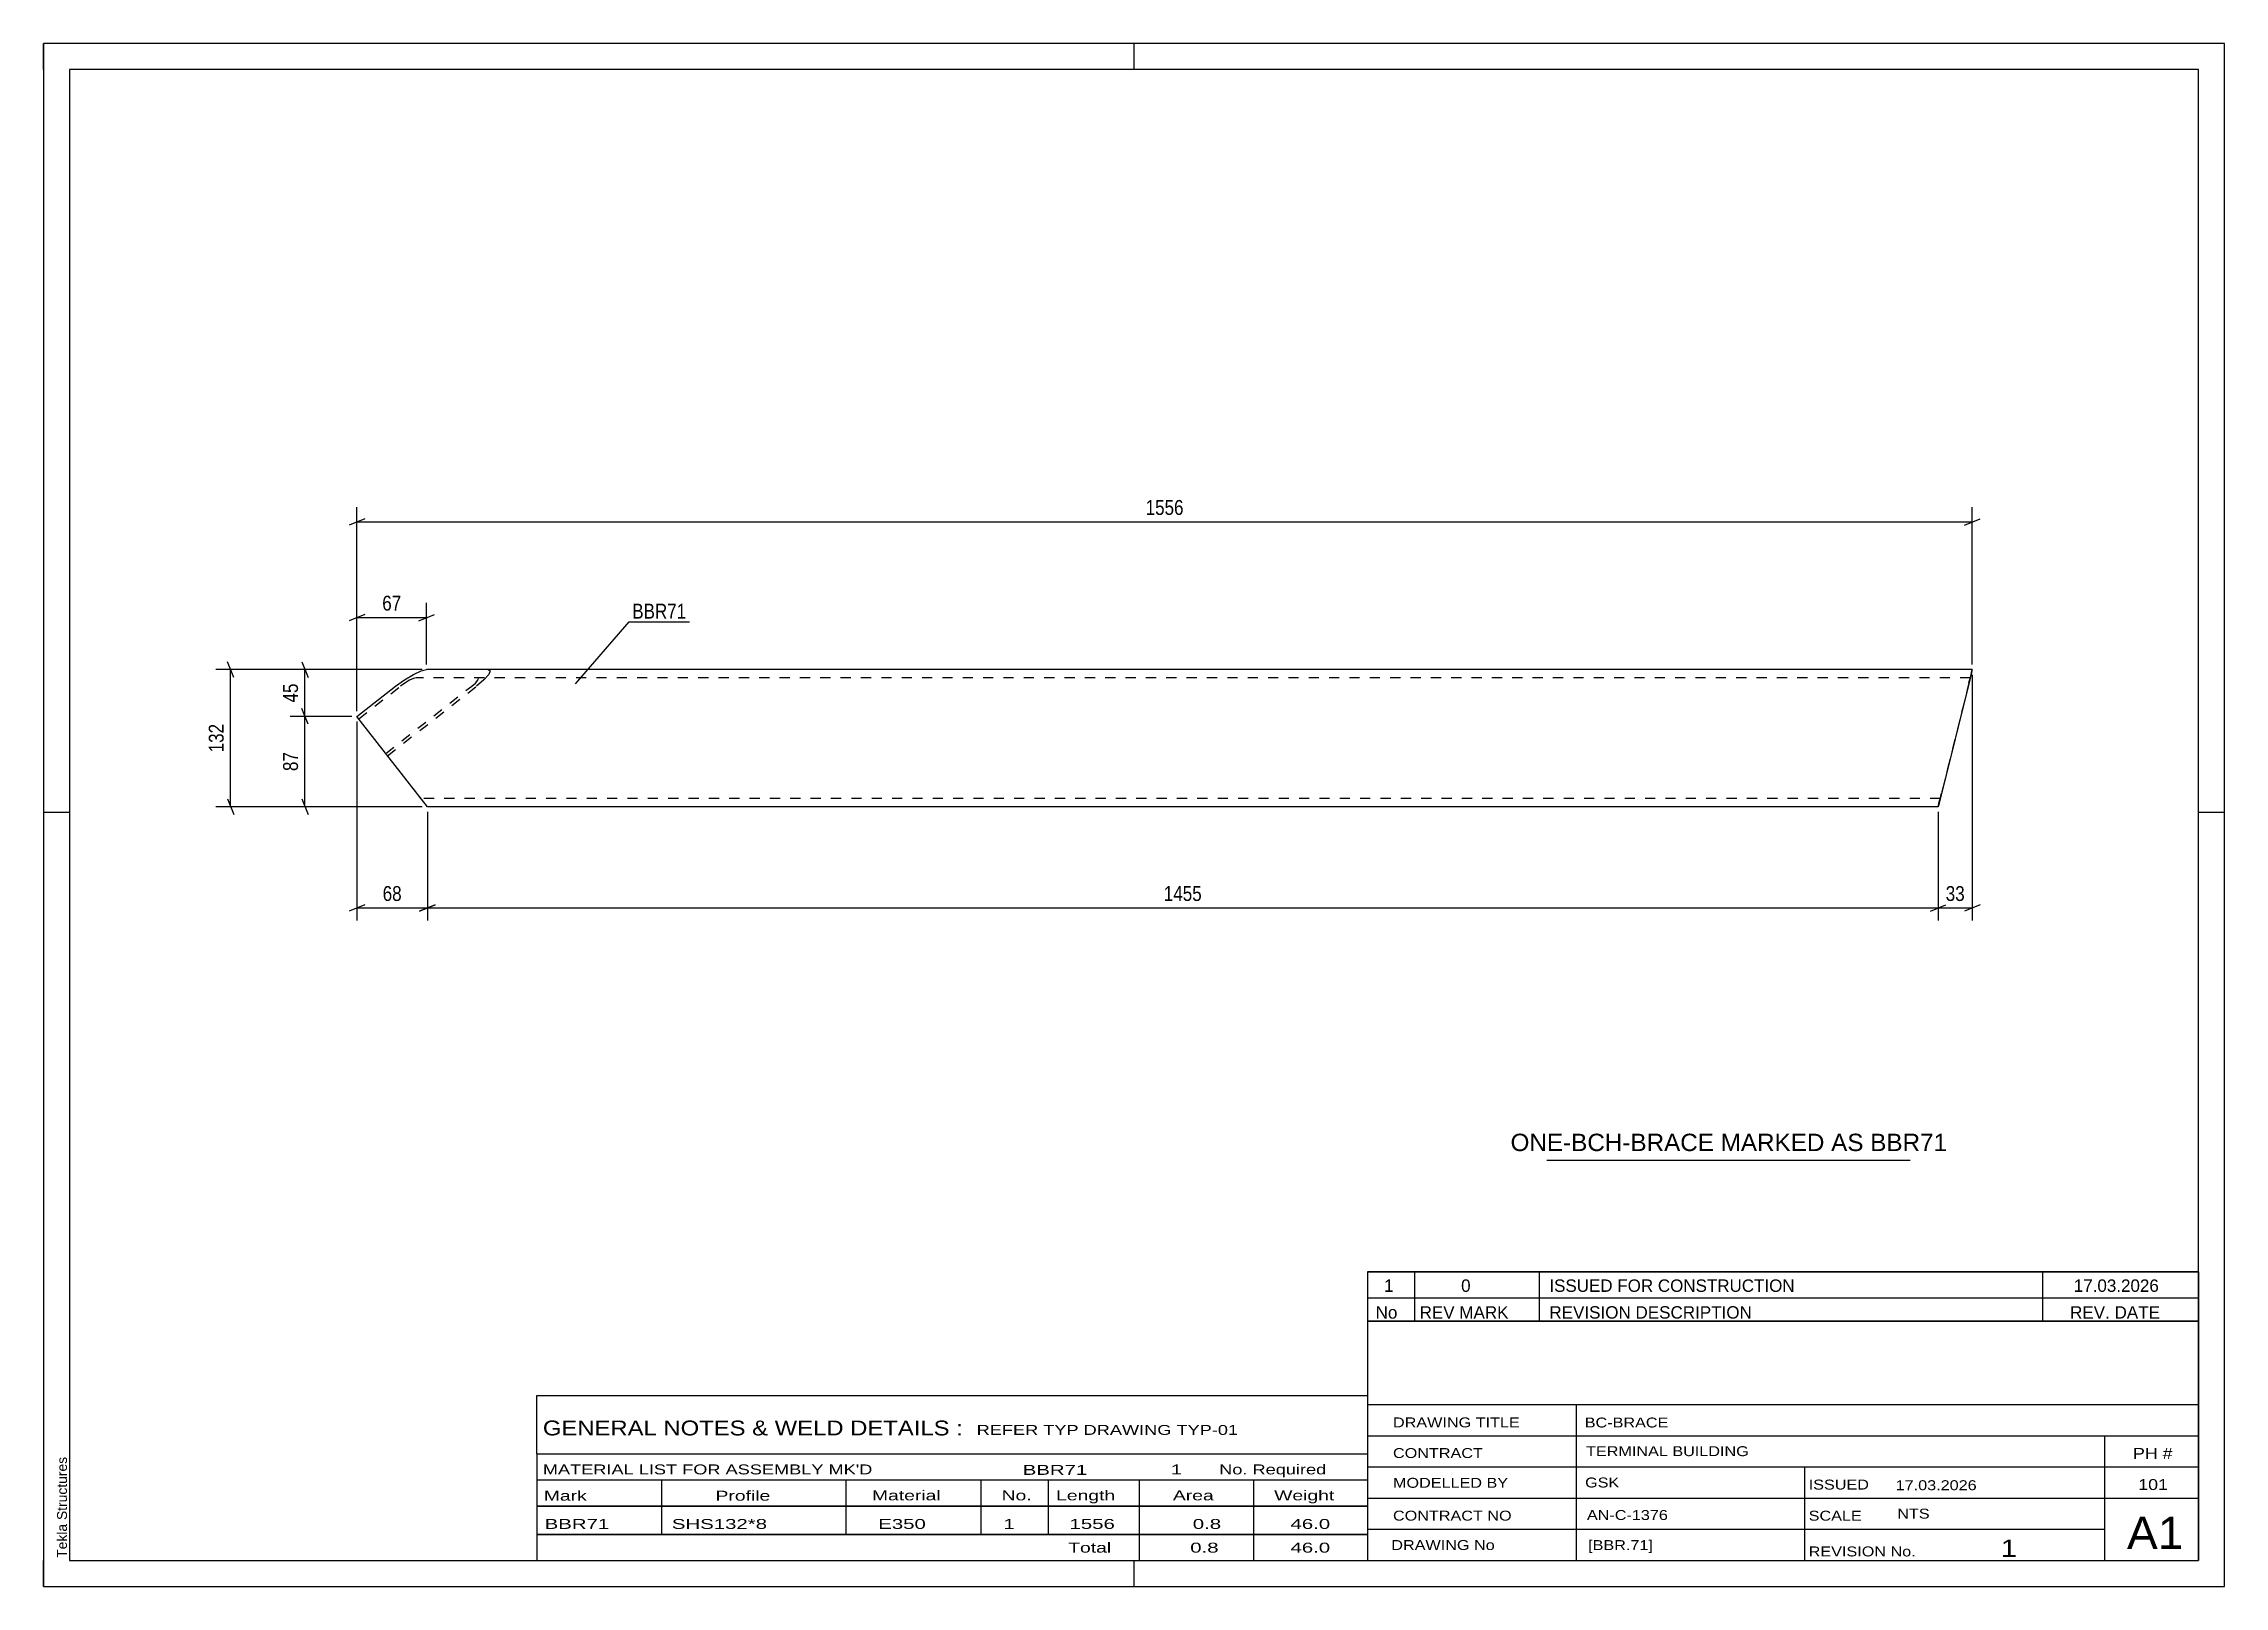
# Model space of a CAD drawing. Header units: millimetres. Extents: x 0 to 420, y 0 to 297.
import ezdxf

# ---------------------------------------------------------------- set-up
doc = ezdxf.new("R2010")
doc.units = ezdxf.units.MM
doc.linetypes.add('DXK_LINE_DOT2', pattern=[3.9198, 1.9599, -1.9599])
doc.styles.add('Arial', font='ARIAL.TTF', dxfattribs={"height": 0.2})
doc.styles.add('Arial Narrow', font='ARIALN.TTF', dxfattribs={"height": 0.2})

# ---------------------------------------------------------------- blocks, each defined once
blk = doc.blocks.new('Unknown-580580712-1351')
at = {"color": 5, "linetype": 'Continuous'}
for p, q in [((420, 297), (0, 297)), ((0, 297), (0, 0)), ((0, 292), (0, 297)), ((210, 292), (210, 297)), ((420, 0), (420, 297)), ((415, 292), (5, 292)), ((5, 292), (5, 5)), ((415, 5), (415, 292)), ((5, 149), (0, 149)), ((420, 149), (415, 149)), ((0, 0), (0, 5)), ((5, 5), (415, 5)), ((210, 0), (210, 5)), ((0, 0), (420, 0))]:
    blk.add_line(p, q, dxfattribs=at)
at = {"color": 174, "linetype": 'Continuous', "style": 'Arial'}
blk.add_text('Tekla Structures', height=1.9102, rotation=90, dxfattribs=at).set_placement((4.5, 5.5))
blk = doc.blocks.new('Part-580580712-1250 - 1164')
at = {"color": 2, "linetype": 'Continuous'}
for p, q in [((72.74, 176.25), (73.77, 176.5)), ((371.45, 176.5), (73.77, 176.5)), ((371.45, 176.5), (371.39, 176.25)), ((371.45, 176.5), (371.45, 176.5)), ((60.34, 167.48), (67.78, 173.3)), ((67.78, 173.3), (69.5, 174.52)), ((69.5, 174.52), (71.23, 175.56)), ((71.23, 175.56), (72.74, 176.25)), ((370.96, 174.52), (365.36, 152.07)), ((371.22, 175.56), (370.96, 174.52)), ((371.39, 176.25), (371.22, 175.56)), ((73.92, 150.1), (60.34, 167.48)), ((365.36, 152.07), (365.11, 151.03)), ((364.87, 150.1), (73.92, 150.1)), ((364.93, 150.34), (364.87, 150.1)), ((364.87, 150.1), (364.87, 150.1)), ((365.11, 151.03), (364.93, 150.34))]:
    blk.add_line(p, q, dxfattribs=at)
at = {"color": 7, "linetype": 'DXK_LINE_DOT2'}
for p, q in [((85.59, 176.5), (86, 176.25)), ((371.39, 176.25), (371.45, 176.5)), ((60.69, 167.02), (68.73, 173.3)), ((65.89, 160.37), (82.44, 173.3)), ((66.25, 159.91), (83.39, 173.3)), ((69.59, 173.91), (68.73, 173.3)), ((70.45, 174.43), (69.59, 173.91)), ((71.21, 174.78), (70.45, 174.43)), ((71.72, 174.9), (71.21, 174.78)), ((371.05, 174.9), (71.72, 174.9)), ((82.44, 173.3), (83.15, 173.91)), ((83.15, 173.91), (83.61, 174.43)), ((84.81, 174.52), (83.39, 173.3)), ((83.75, 174.78), (83.54, 174.9)), ((83.61, 174.43), (83.65, 174.52)), ((83.65, 174.52), (83.75, 174.78)), ((85.73, 175.56), (84.81, 174.52)), ((86, 176.25), (85.73, 175.56)), ((370.96, 174.52), (365.3, 151.82)), ((370.81, 173.91), (365.52, 152.69)), ((370.81, 173.91), (365.52, 152.69)), ((370.81, 173.91), (371.02, 174.78)), ((370.81, 173.91), (370.94, 174.43)), ((370.94, 174.43), (370.96, 174.52)), ((370.96, 174.52), (371.22, 175.56)), ((370.96, 174.52), (371.02, 174.78)), ((371.02, 174.78), (371.05, 174.9)), ((371.02, 174.78), (371.05, 174.9)), ((371.22, 175.56), (371.39, 176.25)), ((72.67, 151.7), (71.42, 153.3)), ((365.27, 151.7), (72.67, 151.7)), ((365.1, 151.03), (365.3, 151.82)), ((365.27, 151.7), (365.3, 151.82)), ((365.3, 151.82), (365.27, 151.7)), ((365.27, 151.7), (365.27, 151.7)), ((365.52, 152.69), (365.3, 151.82)), ((365.3, 151.82), (365.39, 152.17)), ((365.39, 152.17), (365.52, 152.69)), ((364.87, 150.1), (364.93, 150.34)), ((364.93, 150.34), (365.1, 151.03))]:
    blk.add_line(p, q, dxfattribs=at)
blk = doc.blocks.new('StraightDimension-580580712-1744 - 1164')
at = {"color": 7, "linetype": 'Continuous'}
for p, q in [((60.34, 166.48), (60.34, 128.2)), ((73.92, 149.1), (73.92, 128.2)), ((61.84, 131.2), (58.84, 130)), ((60.34, 130.6), (73.92, 130.6)), ((72.42, 130), (75.42, 131.2))]:
    blk.add_line(p, q, dxfattribs=at)
at = {"color": 0}
blk.add_wipeout([(69.55, 131.35), (69.55, 135.55), (64.7, 135.55), (64.7, 131.35)], dxfattribs=at)
at = {"color": 3, "style": 'Arial Narrow'}
blk.add_text('68', height=2.863, dxfattribs=at).set_placement((65.3, 131.95))
blk = doc.blocks.new('StraightDimension-580580712-1742 - 1164')
at = {"color": 7, "linetype": 'Continuous'}
for p, q in [((371.45, 175.5), (371.45, 128.2)), ((364.87, 149.1), (364.87, 128.2)), ((363.37, 130), (366.37, 131.2)), ((364.87, 130.6), (371.45, 130.6)), ((372.95, 131.2), (369.95, 130))]:
    blk.add_line(p, q, dxfattribs=at)
at = {"color": 0}
blk.add_wipeout([(370.59, 131.35), (370.59, 135.55), (365.73, 135.55), (365.73, 131.35)], dxfattribs=at)
at = {"color": 3, "style": 'Arial Narrow'}
blk.add_text('33', height=2.863, dxfattribs=at).set_placement((366.33, 131.95))
blk = doc.blocks.new('StraightDimension-580580712-1307 - 1164')
at = {"color": 7, "linetype": 'Continuous'}
for p, q in [((60.34, 168.48), (60.34, 207.77)), ((371.45, 177.5), (371.45, 207.77)), ((61.84, 205.52), (58.84, 204.32)), ((60.34, 204.92), (371.45, 204.92)), ((369.95, 204.32), (372.95, 205.52))]:
    blk.add_line(p, q, dxfattribs=at)
at = {"color": 0}
blk.add_wipeout([(220.15, 205.67), (220.15, 209.87), (211.64, 209.87), (211.64, 205.67)], dxfattribs=at)
at = {"color": 3, "style": 'Arial Narrow'}
blk.add_text('1556', height=2.863, dxfattribs=at).set_placement((212.24, 206.27))
blk = doc.blocks.new('StraightDimension-580580712-1997 - 1164')
at = {"color": 7, "linetype": 'Continuous'}
for p, q in [((50.94, 165.98), (49.74, 168.98)), ((59.34, 167.48), (47.49, 167.48)), ((50.34, 150.1), (50.34, 167.48)), ((49.74, 151.6), (50.94, 148.6)), ((72.92, 150.1), (47.49, 150.1))]:
    blk.add_line(p, q, dxfattribs=at)
at = {"color": 0}
blk.add_wipeout([(49.59, 161.22), (45.39, 161.22), (45.39, 156.36), (49.59, 156.36)], dxfattribs=at)
at = {"color": 3, "style": 'Arial Narrow'}
blk.add_text('87', height=2.863, rotation=90.0002, dxfattribs=at).set_placement((48.99, 156.96))
blk = doc.blocks.new('StraightDimension-580580712-1743 - 1164')
at = {"color": 7, "linetype": 'Continuous'}
for p, q in [((73.92, 149.1), (73.92, 128.2)), ((364.87, 149.1), (364.87, 128.2)), ((75.42, 131.2), (72.42, 130)), ((73.92, 130.6), (364.87, 130.6)), ((363.37, 130), (366.37, 131.2))]:
    blk.add_line(p, q, dxfattribs=at)
at = {"color": 0}
blk.add_wipeout([(223.65, 131.35), (223.65, 135.55), (215.14, 135.55), (215.14, 131.35)], dxfattribs=at)
at = {"color": 3, "style": 'Arial Narrow'}
blk.add_text('1455', height=2.863, dxfattribs=at).set_placement((215.74, 131.95))
blk = doc.blocks.new('StraightDimension-580580712-1788 - 1164')
at = {"color": 7, "linetype": 'Continuous'}
for p, q in [((72.92, 176.5), (33.17, 176.5)), ((36.62, 175), (35.42, 178)), ((36.02, 150.1), (36.02, 176.5)), ((35.42, 151.6), (36.62, 148.6)), ((72.92, 150.1), (33.17, 150.1))]:
    blk.add_line(p, q, dxfattribs=at)
at = {"color": 0}
blk.add_wipeout([(35.27, 166.64), (31.07, 166.64), (31.07, 159.96), (35.27, 159.96)], dxfattribs=at)
at = {"color": 3, "style": 'Arial Narrow'}
blk.add_text('132', height=2.863, rotation=90.0002, dxfattribs=at).set_placement((34.67, 160.56))
blk = doc.blocks.new('StraightDimension-580580712-1981 - 1164')
at = {"color": 7, "linetype": 'Continuous'}
for p, q in [((60.34, 168.48), (60.34, 189.35)), ((73.77, 177.5), (73.77, 189.35)), ((61.84, 187.1), (58.84, 185.9)), ((60.34, 186.5), (73.77, 186.5)), ((72.27, 185.9), (75.27, 187.1))]:
    blk.add_line(p, q, dxfattribs=at)
at = {"color": 0}
blk.add_wipeout([(69.48, 187.25), (69.48, 191.45), (64.62, 191.45), (64.62, 187.25)], dxfattribs=at)
at = {"color": 3, "style": 'Arial Narrow'}
blk.add_text('67', height=2.863, dxfattribs=at).set_placement((65.22, 187.85))
blk = doc.blocks.new('StraightDimension-580580712-1996 - 1164')
at = {"color": 7, "linetype": 'Continuous'}
for p, q in [((72.77, 176.5), (47.49, 176.5)), ((49.74, 178), (50.94, 175)), ((50.34, 167.48), (50.34, 176.5)), ((50.94, 165.98), (49.74, 168.98)), ((59.34, 167.48), (47.49, 167.48))]:
    blk.add_line(p, q, dxfattribs=at)
at = {"color": 0}
blk.add_wipeout([(49.59, 174.42), (45.39, 174.42), (45.39, 169.56), (49.59, 169.56)], dxfattribs=at)
at = {"color": 3, "style": 'Arial Narrow'}
blk.add_text('45', height=2.863, rotation=90.0002, dxfattribs=at).set_placement((48.99, 170.16))
blk = doc.blocks.new('Unknown-580580712-2061')
at = {"color": 7, "linetype": 'Continuous'}
for p, q in [((255, 51.05), (255, 5)), ((255, 51.05), (415, 51.05)), ((415, 51), (415, 5)), ((255, 35), (415, 35)), ((295.14, 35), (295.14, 5)), ((255, 29), (415, 29)), ((397, 5.05), (397, 29.05)), ((255, 23), (415, 23)), ((339.14, 23), (339.14, 5)), ((255, 17), (415, 17)), ((255, 11), (397, 11)), ((255, 5), (415, 5))]:
    blk.add_line(p, q, dxfattribs=at)
at = {"color": 7, "style": 'Arial Narrow'}
for s, height, width, p in [('DRAWING TITLE', 1.9089, 1.425378, (259.88, 30.61)), ('BC-BRACE', 1.909, 1.425378, (296.81, 30.59)), ('CONTRACT', 1.909, 1.425378, (259.88, 24.71)), ('TERMINAL BUILDING', 1.9089, 1.425378, (297.06, 25.07)), ('MODELLED BY', 1.9089, 1.425378, (259.88, 18.98)), ('GSK', 1.909, 1.425378, (296.88, 19.04)), ('ISSUED', 1.909, 1.425378, (339.94, 18.64)), ('17.03.2026', 1.909, 1.425378, (356.69, 18.52)), ('CONTRACT NO', 1.9089, 1.425378, (259.88, 12.66)), ('AN-C-1376', 1.909, 1.425378, (297.23, 12.78)), ('SCALE', 1.909, 1.425378, (339.94, 12.65)), ('A1', 6.204, 1.25, (401.24, 7.2)), ('DRAWING No', 1.909, 1.425378, (259.56, 7)), ('[BBR.71]', 1.909, 1.425378, (297.46, 6.99)), ('1', 3.34, 1.5, (376.91, 5.68)), ('REVISION No.', 1.9089, 1.425378, (339.94, 5.77))]:
    blk.add_text(s, height=height, dxfattribs=dict(at, width=width)).set_placement(p)
at = {"color": 7, "linetype": 'Continuous', "style": 'Arial Narrow'}
for s, height, width, p in [('PH #', 2.1, 1.42538, (402.4, 24.55)), ('101', 2.1, 1.42538, (403.41, 18.55)), ('NTS', 1.909, 1.425378, (357, 13.05))]:
    blk.add_text(s, height=height, dxfattribs=dict(at, width=width)).set_placement(p)
blk = doc.blocks.new('Unknown-580580712-2062')
at = {"color": 7, "linetype": 'Continuous'}
for p, q in [((255, 60.55), (415, 60.55)), ((415, 60.55), (255, 60.55)), ((255, 60.55), (255, 55.55)), ((264, 60.55), (264, 55.55)), ((288, 60.55), (288, 55.55)), ((385, 60.55), (385, 55.55)), ((415, 60.55), (415, 55.55)), ((255, 55.55), (415, 55.55)), ((255, 55.55), (255, 51.05)), ((255, 55.55), (415, 55.55)), ((264, 55.55), (264, 51.05)), ((288, 55.55), (288, 51.05)), ((385, 55.55), (385, 51.05)), ((415, 55.55), (415, 51.05)), ((415, 51.05), (255, 51.05))]:
    blk.add_line(p, q, dxfattribs=at)
at = {"color": 7, "linetype": 'Continuous', "style": 'Arial Narrow'}
for s, height, width, p in [('1', 2.39, 1.196471, (258.16, 56.7)), ('0', 2.39, 1.196471, (273, 56.7)), ('ISSUED FOR CONSTRUCTION', 2.3861, 1.196471, (290, 56.7)), ('17.03.2026', 2.386, 1.196471, (391, 56.7)), ('No', 2.386, 1.2, (256.54, 51.55)), ('REV MARK', 2.386, 1.2, (265, 51.55)), ('REVISION DESCRIPTION', 2.3861, 1.2, (290, 51.55)), ('REV. DATE', 2.386, 1.2, (390.28, 51.55))]:
    blk.add_text(s, height=height, dxfattribs=dict(at, width=width)).set_placement(p)
blk = doc.blocks.new('Unknown-580580712-2063')
at = {"color": 7, "linetype": 'Continuous'}
for p, q in [((95, 36.75), (255, 36.75)), ((95, 25.5), (95, 36.75)), ((255, 36.75), (255, 25.5)), ((95, 25.5), (255, 25.5)), ((95, 25.5), (95, 20.5)), ((255, 25.5), (255, 20.5)), ((95, 20.5), (255, 20.5)), ((95, 20.5), (95, 15.5)), ((119, 20.5), (119, 15.5)), ((154.5, 20.5), (154.5, 15.5)), ((180.5, 20.5), (180.5, 15.5)), ((193.5, 20.5), (193.5, 15.5)), ((211, 20.5), (211, 15.5)), ((233, 20.5), (233, 15.5)), ((255, 20.5), (255, 15.5)), ((95, 15.5), (255, 15.5)), ((95, 15.45), (95, 10.05)), ((95, 15.45), (255, 15.45)), ((119, 15.5), (119, 10)), ((154.5, 15.5), (154.5, 10)), ((180.5, 15.5), (180.5, 10)), ((193.5, 15.5), (193.5, 10)), ((211, 15.5), (211, 10)), ((233, 15.5), (233, 10)), ((255, 15.45), (255, 10.05)), ((95, 10.05), (255, 10.05)), ((95, 10), (255, 10)), ((95, 10), (95, 5)), ((211, 10), (211, 5)), ((233, 10), (233, 5)), ((255, 10), (255, 5)), ((95, 5), (255, 5))]:
    blk.add_line(p, q, dxfattribs=at)
at = {"color": 7, "style": 'Arial Narrow'}
for s, height, width, p in [('GENERAL NOTES & WELD DETAILS :', 2.8633, 1.4, (96.15, 29.06)), ('REFER TYP DRAWING TYP-01', 1.9089, 1.6, (179.7, 29.16)), ("MATERIAL LIST FOR ASSEMBLY MK'D", 1.9089, 1.6, (96.15, 21.56)), ('BBR71', 1.909, 1.794707, (188.57, 21.47)), ('1', 1.91, 1.794707, (217.08, 21.56)), ('No. Required', 1.9089, 1.6, (226.41, 21.56)), ('Mark', 1.909, 1.7, (96.34, 16.5)), ('Profile', 1.909, 1.7, (129.41, 16.5)), ('Material', 1.909, 1.7, (159.54, 16.56)), ('No.', 1.909, 1.7, (184.5, 16.56)), ('Length', 1.909, 1.7, (195, 16.56)), ('Area', 1.909, 1.7, (217.5, 16.56)), ('Weight', 1.909, 1.7, (237, 16.56))]:
    blk.add_text(s, height=height, dxfattribs=dict(at, width=width)).set_placement(p)
at = {"color": 7, "linetype": 'Continuous', "style": 'Arial Narrow'}
for s, height, width, p in [('BBR71', 1.909, 1.794707, (96.5, 11.06)), ('SHS132*8', 1.909, 1.794707, (121, 11.06)), ('E350', 1.909, 1.794707, (160.74, 11.06)), ('1', 1.91, 1.794707, (184.86, 11.06)), ('1556', 1.909, 1.794707, (197.58, 11.06)), ('0.8', 1.909, 1.794707, (221.32, 11.06)), ('46.0', 1.909, 1.794707, (240.14, 11.06)), ('Total', 1.909, 1.7, (197.33, 6.5)), ('0.8', 1.909, 1.794707, (220.83, 6.5)), ('46.0', 1.909, 1.794707, (240.14, 6.5))]:
    blk.add_text(s, height=height, dxfattribs=dict(at, width=width)).set_placement(p)
blk = doc.blocks.new('Unknown-580580712-2064')
at = {"color": 7, "linetype": 'Continuous'}
blk.add_line((289.5, 82.05), (359.5, 82.05), dxfattribs=at)
at = {"color": 7, "style": 'Arial'}
blk.add_text('ONE-BCH-BRACE MARKED AS BBR71', height=3.3428, dxfattribs=at).set_placement((282.52, 83.8))
blk = doc.blocks.new('Mark-580580712-1312 - 1164')
at = {"color": 0}
blk.add_wipeout([(123.77, 186.31), (123.77, 189.31), (113.36, 189.31), (113.36, 186.31)], dxfattribs=at)
blk.add_wipeout([(123.77, 186.31), (123.77, 189.31), (113.36, 189.31), (113.36, 186.31)], dxfattribs=at)
at = {"color": 30, "linetype": 'Continuous'}
for p, q in [((102.44, 173.72), (112.76, 185.71)), ((112.76, 185.71), (124.37, 185.71))]:
    blk.add_line(p, q, dxfattribs=at)
at = {"color": 3, "style": 'Arial Narrow'}
blk.add_text('BBR71', height=2.863, dxfattribs=at).set_placement((113.36, 186.31))

msp = doc.modelspace()

# ---------------------------------------------------------------- block references
for name in ['Unknown-580580712-1351', 'Part-580580712-1250 - 1164', 'Unknown-580580712-2064', 'Unknown-580580712-2062', 'Unknown-580580712-2061', 'Unknown-580580712-2063']:
    msp.add_blockref(name, (0, 0))

# ---------------------------------------------------------------- next in the draw order: block references
for name in ['StraightDimension-580580712-1742 - 1164', 'StraightDimension-580580712-1744 - 1164']:
    msp.add_blockref(name, (0, 0))

# ---------------------------------------------------------------- next in the draw order: block references
msp.add_blockref('StraightDimension-580580712-1307 - 1164', (0, 0))

# ---------------------------------------------------------------- next in the draw order: block references
for name in ['Mark-580580712-1312 - 1164', 'StraightDimension-580580712-1997 - 1164']:
    msp.add_blockref(name, (0, 0))

# ---------------------------------------------------------------- next in the draw order: block references
msp.add_blockref('StraightDimension-580580712-1743 - 1164', (0, 0))

# ---------------------------------------------------------------- next in the draw order: block references
msp.add_blockref('StraightDimension-580580712-1788 - 1164', (0, 0))

# ---------------------------------------------------------------- next in the draw order: block references
msp.add_blockref('StraightDimension-580580712-1981 - 1164', (0, 0))

# ---------------------------------------------------------------- next in the draw order: block references
msp.add_blockref('StraightDimension-580580712-1996 - 1164', (0, 0))

doc.saveas('drawing.dxf')
